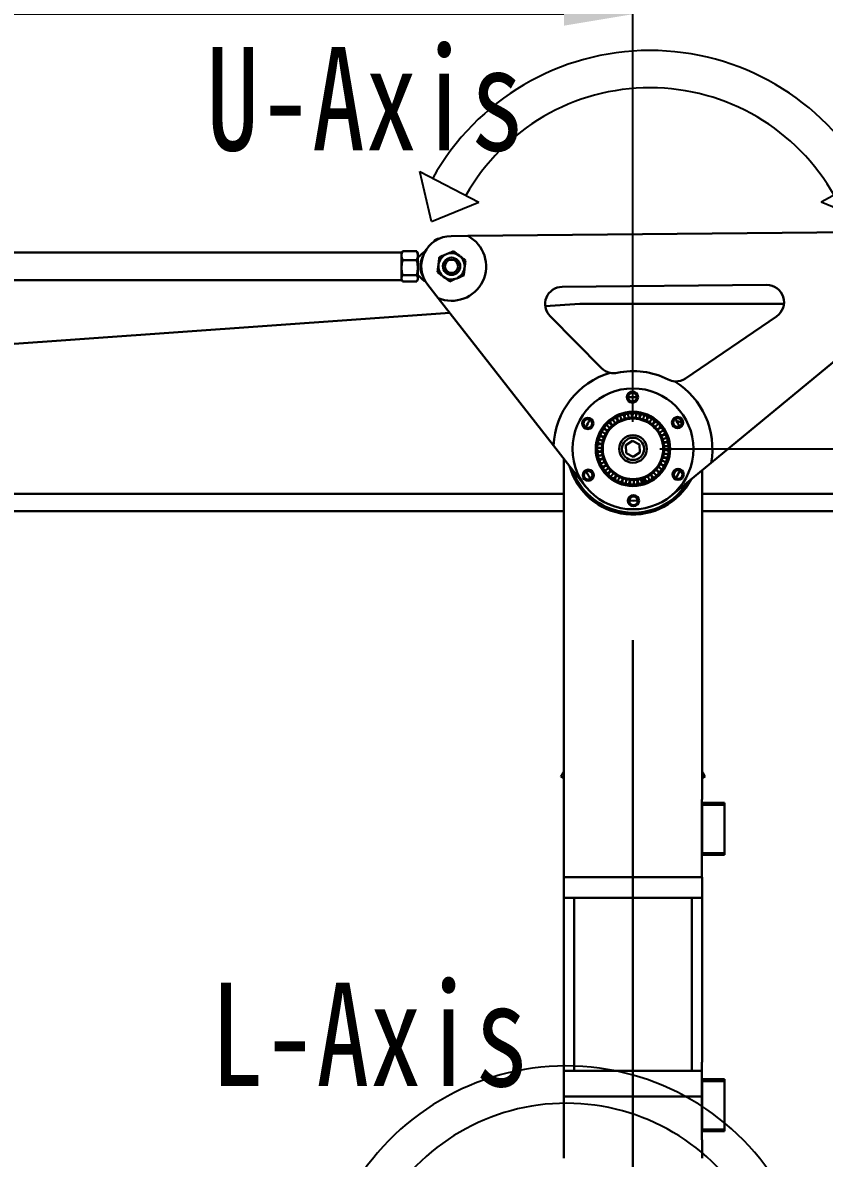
# Model space of a CAD drawing. Header units: millimetres. Extents: x 8 to 22425, y -1213 to 4973.
# Drawn here: x 9752 to 10216, y 3918 to 4576 of the extents above; entities that cross this region are included whole.
import ezdxf

# ---------------------------------------------------------------- set-up
doc = ezdxf.new("R2010")
doc.units = ezdxf.units.MM
doc.header["$PDSIZE"] = -1
doc.layers.add('文字层', color=7, linetype='Continuous', lineweight=25)
doc.styles.get("Standard").update_dxf_attribs({"font": 'hyswlongfangsong.ttf'})
doc.dimstyles.new('ISO-25', dxfattribs={"dimscale": 25, "dimtxt": 3.5, "dimasz": 1.6, "dimexe": 1.25, "dimexo": 0.625, "dimtad": 1, "dimdec": 0, "dimzin": 9, "dimdsep": 46, "dimtxsty": 'Standard', "dimcen": 2.5, "dimadec": 0, "dimazin": 2, "dimtfac": 1, "dimtdec": 0, "dimtofl": 0, "dimtmove": 0, "dimatfit": 3, "dimfxl": 1, "dimarcsym": 0})

# ---------------------------------------------------------------- blocks, each defined once
blk = doc.blocks.new('*D172')
at = {"color": 0, "lineweight": -2, "transparency": 16777216}
for p, q in [((9395.3, 4344.69), (9395.3, 4611.98)), ((10105.3, 4344.69), (10105.3, 4611.98)), ((10065.3, 4580.73), (9435.3, 4580.73))]:
    blk.add_line(p, q, dxfattribs=at)
at = {"color": 0, "transparency": 16777216}
for points in [[(9435.3, 4587.4), (9435.3, 4574.07), (9395.3, 4580.73)], [(10065.3, 4587.4), (10065.3, 4574.07), (10105.3, 4580.73)]]:
    blk.add_solid(points, dxfattribs=at)
at = {"layer": 'Defpoints', "color": 0, "transparency": 16777216}
for p in [(9395.3, 4580.73), (9395.3, 4329.07), (10105.3, 4329.07)]:
    blk.add_point(p, dxfattribs=at)
at = {"color": 0, "transparency": 16777216, "insert": (9750.3, 4640.11), "char_height": 87.5, "attachment_point": 5}
blk.add_mtext('710', dxfattribs=at)
blk = doc.blocks.new('*D173')
at = {"color": 0, "lineweight": -2, "transparency": 16777216}
for p, q in [((10120.92, 4329.07), (10815.43, 4329.07)), ((10784.18, 4289.07), (10784.18, 3789.07)), ((10120.92, 3749.07), (10815.43, 3749.07))]:
    blk.add_line(p, q, dxfattribs=at)
at = {"color": 0, "transparency": 16777216}
for points in [[(10777.51, 4289.07), (10790.84, 4289.07), (10784.18, 4329.07)], [(10777.51, 3789.07), (10790.84, 3789.07), (10784.18, 3749.07)]]:
    blk.add_solid(points, dxfattribs=at)
at = {"layer": 'Defpoints', "color": 0, "transparency": 16777216}
for p in [(10105.3, 4329.07), (10105.3, 3749.07), (10784.18, 3749.07)]:
    blk.add_point(p, dxfattribs=at)
at = {"color": 0, "transparency": 16777216, "insert": (10724.8, 4039.07), "char_height": 87.5, "attachment_point": 5, "rotation": 90}
blk.add_mtext('580', dxfattribs=at)
blk = doc.blocks.new('222')
for p, q in [((8104.47, 1227.28), (8097.78, 1256.27)), ((8097.78, 1256.27), (8131.97, 1238.65)), ((8364.43, 1257.12), (8330.04, 1238.65)), ((8357.54, 1227.28), (8364.23, 1256.27)), ((8104.47, 1227.28), (8131.97, 1238.65)), ((8357.54, 1227.28), (8330.04, 1238.65))]:
    blk.add_line(p, q)
for radius, end in [(143.84, 150.94317), (122.24, 150.62818)]:
    blk.add_arc((8231.01, 1182.55), radius, 29.20153, end)
blk = doc.blocks.new('*D166')
at = {"color": 0, "lineweight": -2, "transparency": 16777216}
for p, q in [((9326.47, 4493.01), (8516.99, 4493.01)), ((8548.24, 3165.07), (8548.24, 4453.01)), ((10149.67, 3125.07), (8516.99, 3125.07))]:
    blk.add_line(p, q, dxfattribs=at)
at = {"color": 0, "transparency": 16777216}
for points in [[(8541.57, 4453.01), (8554.91, 4453.01), (8548.24, 4493.01)], [(8541.57, 3165.07), (8554.91, 3165.07), (8548.24, 3125.07)]]:
    blk.add_solid(points, dxfattribs=at)
at = {"layer": 'Defpoints', "color": 0, "transparency": 16777216}
for p in [(8548.24, 4493.01), (9342.1, 4493.01), (10165.3, 3125.07)]:
    blk.add_point(p, dxfattribs=at)
at = {"color": 0, "transparency": 16777216, "insert": (8488.87, 3809.04), "char_height": 87.5, "attachment_point": 5, "rotation": 90}
blk.add_mtext('1368', dxfattribs=at)

msp = doc.modelspace()

# ---------------------------------------------------------------- linework, layer by layer
at = {"color": 161, "lineweight": 30, "true_color": 0x67adff}
for p, q in [((10009.82, 4452.37), (10000.13, 4452.28)), ((10254.05, 4454.68), (10009.82, 4452.37)), ((9990.39, 4449.65), (9990.29, 4449.31)), ((9990.29, 4449.31), (9990.37, 4449.19)), ((9991.38, 4450.23), (9991.51, 4450.01)), ((9991.51, 4450.01), (9991.55, 4449.94)), ((9992.72, 4450.71), (9992.38, 4450.8)), ((9992.79, 4450.59), (9992.72, 4450.71)), ((9971.3, 4442.78), (9719.3, 4442.78)), ((9971.73, 4443.14), (9971.3, 4442.4)), ((9971.3, 4442.78), (9971.3, 4426.78)), ((9971.98, 4443.53), (9971.75, 4443.13)), ((9980.12, 4443.53), (9971.98, 4443.53)), ((9980.12, 4438.37), (9971.98, 4438.37)), ((9980.28, 4443.13), (9980.12, 4443.53)), ((9980.8, 4442.4), (9980.36, 4443.17)), ((9980.8, 4442.4), (9980.8, 4440.95)), ((9980.8, 4440.95), (9980.8, 4434)), ((9980.86, 4439.85), (9980.86, 4429.72)), ((9980.8, 4434), (9980.8, 4427.83)), ((9726.3, 4426.78), (9971.3, 4426.78)), ((9971.3, 4427.17), (9971.73, 4426.43)), ((9980.12, 4429.62), (9971.98, 4429.62)), ((9980.12, 4426.04), (9971.98, 4426.04)), ((9980.36, 4426.4), (9980.8, 4427.17)), ((9980.8, 4427.83), (9980.8, 4427.17)), ((9986.52, 4424), (9992.49, 4416.37)), ((10064.33, 4422.89), (10182.66, 4424.01)), ((9992.49, 4416.37), (10059.34, 4330.99)), ((10054.5, 4411.65), (10074.6, 4413.07)), ((10074.6, 4413.07), (10192.71, 4413.07)), ((10150.6, 4321.07), (10267.57, 4417.62)), ((9400.19, 4365.5), (9999.24, 4407.75)), ((10087.08, 4375.88), (10057.32, 4405.84)), ((10188.39, 4405.75), (10135.8, 4369.87)), ((10096.16, 4347.39), (10095.93, 4347.49)), ((10096.23, 4347.63), (10096.16, 4347.39)), ((10100.63, 4349), (10100.43, 4349.15)), ((10105.52, 4349.73), (10105.36, 4349.54)), ((10110.08, 4348.98), (10109.95, 4349.22)), ((10129.78, 4346.41), (10130.64, 4345.15)), ((10088.91, 4341.34), (10088.66, 4341.32)), ((10088.86, 4341.59), (10088.91, 4341.34)), ((10092.19, 4345.04), (10092.18, 4344.79)), ((10118.51, 4344.71), (10118.5, 4344.97)), ((10130.64, 4345.15), (10133.42, 4344.62)), ((10133.42, 4344.62), (10133.6, 4344.74)), ((10085.14, 4332.68), (10084.93, 4332.55)), ((10084.99, 4332.88), (10085.14, 4332.68)), ((10086.41, 4337.46), (10086.52, 4337.23)), ((10105.1, 4333.64), (10101.24, 4331.18)), ((10109.16, 4331.53), (10105.1, 4333.64)), ((10124.12, 4337.12), (10124.23, 4337.35)), ((10124.36, 4337.04), (10124.12, 4337.12)), ((10125.47, 4332.56), (10125.63, 4332.76)), ((10059.34, 4330.99), (10077.74, 4307.49)), ((10084.66, 4328.09), (10084.85, 4327.94)), ((10084.85, 4327.94), (10084.67, 4327.76)), ((10101.24, 4331.18), (10101.44, 4326.61)), ((10101.44, 4326.61), (10105.5, 4324.5)), ((10105.5, 4324.5), (10109.36, 4326.96)), ((10109.36, 4326.96), (10109.16, 4331.53)), ((10125.74, 4327.82), (10125.94, 4327.97)), ((10125.92, 4327.64), (10125.74, 4327.82)), ((10065.3, 4323.38), (10065.3, 4081.07)), ((10085.44, 4323.36), (10085.67, 4323.25)), ((10085.67, 4323.25), (10085.53, 4323.04)), ((10124.9, 4323.14), (10125.13, 4323.24)), ((10127.58, 4302.07), (10150.6, 4321.07)), ((10087.29, 4318.93), (10087.54, 4318.88)), ((10087.54, 4318.88), (10087.45, 4318.64)), ((10090.11, 4315.05), (10090.36, 4315.06)), ((10090.36, 4315.06), (10090.34, 4314.81)), ((10120.15, 4314.97), (10120.4, 4314.96)), ((10120.18, 4314.72), (10120.15, 4314.97)), ((10123, 4318.78), (10123.25, 4318.82)), ((10123.08, 4318.54), (10123, 4318.78)), ((10132.06, 4315.51), (10132.56, 4316.54)), ((10145.3, 4126.07), (10145.3, 4316.7)), ((10093.75, 4311.92), (10094, 4311.99)), ((10094, 4311.99), (10094.03, 4311.74)), ((10098.02, 4309.72), (10098.24, 4309.85)), ((10098.24, 4309.85), (10098.33, 4309.61)), ((10102.68, 4308.57), (10102.86, 4308.74)), ((10102.86, 4308.74), (10103, 4308.53)), ((10107.47, 4308.51), (10107.62, 4308.72)), ((10107.62, 4308.72), (10107.8, 4308.55)), ((10112.21, 4309.83), (10112.47, 4309.68)), ((10116.47, 4311.68), (10116.5, 4311.93)), ((10116.5, 4311.93), (10116.74, 4311.86)), ((9410.27, 4303.07), (10065.3, 4303.07)), ((10145.3, 4303.07), (10253.9, 4303.07)), ((9395.3, 4293.07), (10065.3, 4293.07)), ((10145.3, 4293.07), (10253.9, 4293.07)), ((10105.3, 3818.35), (10105.3, 4218.35)), ((10065.3, 4138.35), (10063.57, 4139.35)), ((10147.03, 4139.35), (10145.3, 4138.35)), ((10145.1, 4126.07), (10145.3, 4126.07)), ((10145.1, 4126.07), (10145.1, 4081.07)), ((10145.3, 4124.07), (10158.3, 4124.07)), ((10145.3, 4123.07), (10145.3, 4124.07)), ((10158.3, 4123.07), (10145.3, 4123.07)), ((10145.3, 4123.07), (10145.3, 4095.07)), ((10158.3, 4124.07), (10158.3, 4123.07)), ((10158.3, 4123.07), (10158.3, 4095.07)), ((10145.3, 4095.07), (10158.3, 4095.07)), ((10145.3, 4094.07), (10145.3, 4095.07)), ((10158.3, 4094.07), (10145.3, 4094.07)), ((10158.3, 4095.07), (10158.3, 4094.07)), ((10065.3, 4081.07), (10145.1, 4081.07)), ((10065.3, 4069.07), (10065.3, 4081.07)), ((10145.1, 4081.07), (10145.3, 4081.07)), ((10145.3, 4081.07), (10145.3, 4069.07)), ((10065.3, 4069.07), (10065.3, 3969.07)), ((10145.3, 4069.07), (10065.3, 4069.07)), ((10071.3, 4069.07), (10071.3, 3969.07)), ((10139.3, 4069.07), (10139.3, 3969.07)), ((10145.3, 4069.07), (10145.3, 3974.07)), ((10145.1, 3974.07), (10145.3, 3974.07)), ((10145.1, 3969.07), (10145.1, 3974.07)), ((10065.3, 3969.07), (10145.1, 3969.07)), ((10065.3, 3954.07), (10065.3, 3969.07)), ((10145.1, 3969.07), (10145.1, 3954.07)), ((10145.3, 3964.07), (10158.3, 3964.07)), ((10145.3, 3963.07), (10145.3, 3964.07)), ((10158.3, 3963.07), (10145.3, 3963.07)), ((10145.3, 3963.07), (10145.3, 3935.07)), ((10158.3, 3964.07), (10158.3, 3963.07)), ((10158.3, 3963.07), (10158.3, 3935.07)), ((10065.3, 3918.35), (10065.3, 3954.07)), ((10145.1, 3954.07), (10065.3, 3954.07)), ((10145.1, 3954.07), (10145.1, 3929.07)), ((10145.3, 3935.07), (10158.3, 3935.07)), ((10145.3, 3934.07), (10145.3, 3935.07)), ((10158.3, 3934.07), (10145.3, 3934.07)), ((10158.3, 3935.07), (10158.3, 3934.07)), ((10145.1, 3929.07), (10145.3, 3929.07)), ((10145.3, 3918.35), (10145.3, 3929.07))]:
    msp.add_line(p, q, dxfattribs=at)
at = {"color": 161, "lineweight": 30, "true_color": 0x67adff, "flags": 128}
for points in [[(9990.29, 4449.31), (9990.39, 4449.37), (9990.65, 4449.52), (9991.04, 4449.74), (9991.51, 4450.01)], [(9990.39, 4449.65), (9990.46, 4449.7), (9990.68, 4449.82), (9991, 4450.01), (9991.38, 4450.23)], [(9991.38, 4450.23), (9991.76, 4450.45), (9992.09, 4450.64), (9992.3, 4450.76), (9992.38, 4450.8)], [(9991.51, 4450.01), (9991.97, 4450.28), (9992.36, 4450.51), (9992.63, 4450.66), (9992.72, 4450.71)], [(10107.51, 4358.98), (10104.74, 4359.06), (10102.52, 4358.94)], [(10094.34, 4344.9), (10094.23, 4345.05), (10094.12, 4345.21), (10094.02, 4345.37), (10093.91, 4345.52), (10093.81, 4345.67), (10093.71, 4345.8), (10093.62, 4345.94), (10093.54, 4346.06)], [(10098.29, 4347), (10098.22, 4347.18), (10098.15, 4347.35), (10098.08, 4347.53), (10098.01, 4347.7), (10097.95, 4347.87), (10097.89, 4348.03), (10097.83, 4348.17), (10097.77, 4348.31)], [(10098.29, 4347), (10098.36, 4346.81), (10098.43, 4346.64), (10098.5, 4346.46), (10098.57, 4346.29), (10098.63, 4346.12), (10098.69, 4345.97), (10098.75, 4345.83)], [(10100.75, 4349.23), (10100.69, 4349.12), (10100.63, 4349)], [(10102.61, 4348.13), (10102.59, 4348.32), (10102.56, 4348.51), (10102.53, 4348.7), (10102.51, 4348.88), (10102.48, 4349.06), (10102.46, 4349.22), (10102.44, 4349.38), (10102.42, 4349.53)], [(10102.61, 4348.13), (10102.64, 4347.94), (10102.67, 4347.75), (10102.69, 4347.56), (10102.72, 4347.38), (10102.74, 4347.2), (10102.77, 4347.03), (10102.79, 4346.89)], [(10105.36, 4349.54), (10105.33, 4349.58), (10105.19, 4349.73)], [(10107.08, 4348.23), (10107.06, 4348.04), (10107.05, 4347.85), (10107.03, 4347.66), (10107.01, 4347.48), (10107, 4347.3), (10106.98, 4347.13), (10106.97, 4346.99)], [(10107.08, 4348.23), (10107.1, 4348.43), (10107.12, 4348.62), (10107.14, 4348.81), (10107.15, 4348.99), (10107.17, 4349.17), (10107.18, 4349.33), (10107.2, 4349.49), (10107.21, 4349.64)], [(10110.28, 4349.12), (10110.09, 4348.99), (10110.08, 4348.98)], [(10111.45, 4347.31), (10111.39, 4347.12), (10111.33, 4346.94), (10111.27, 4346.76), (10111.21, 4346.59), (10111.15, 4346.42), (10111.1, 4346.26), (10111.05, 4346.12)], [(10111.45, 4347.31), (10111.52, 4347.49), (10111.58, 4347.67), (10111.64, 4347.85), (10111.7, 4348.02), (10111.75, 4348.19), (10111.81, 4348.35), (10111.86, 4348.51), (10111.91, 4348.65)], [(10114.54, 4347.34), (10114.51, 4347.46), (10114.48, 4347.58)], [(10114.77, 4347.43), (10114.68, 4347.4), (10114.54, 4347.34)], [(10115.49, 4345.39), (10115.6, 4345.56), (10115.7, 4345.72), (10115.8, 4345.88), (10115.9, 4346.04), (10115.99, 4346.19), (10116.08, 4346.33), (10116.17, 4346.47), (10116.24, 4346.6)], [(10090.99, 4341.94), (10090.85, 4342.07), (10090.7, 4342.2), (10090.56, 4342.33), (10090.43, 4342.45), (10090.29, 4342.57), (10090.17, 4342.68), (10090.05, 4342.79), (10089.94, 4342.89)], [(10090.99, 4341.94), (10091.13, 4341.81), (10091.28, 4341.68), (10091.42, 4341.56), (10091.55, 4341.44), (10091.68, 4341.32), (10091.81, 4341.2), (10091.92, 4341.11)], [(10092.18, 4344.79), (10092.08, 4344.81), (10091.93, 4344.83)], [(10094.34, 4344.9), (10094.45, 4344.74), (10094.56, 4344.58), (10094.67, 4344.42), (10094.78, 4344.27), (10094.88, 4344.13), (10094.97, 4343.99), (10095.06, 4343.87)], [(10115.49, 4345.39), (10115.39, 4345.23), (10115.29, 4345.07), (10115.19, 4344.91), (10115.09, 4344.75), (10115, 4344.6), (10114.91, 4344.46), (10114.83, 4344.33)], [(10117.59, 4341.98), (10117.66, 4341.27), (10117.84, 4340.83)], [(10118.99, 4342.6), (10118.85, 4342.47), (10118.71, 4342.33), (10118.58, 4342.2), (10118.45, 4342.07), (10118.32, 4341.95), (10118.2, 4341.83), (10118.1, 4341.72)], [(10118.75, 4344.75), (10118.72, 4344.75), (10118.51, 4344.71)], [(10118.99, 4342.6), (10119.12, 4342.74), (10119.26, 4342.87), (10119.39, 4343.01), (10119.52, 4343.14), (10119.65, 4343.26), (10119.77, 4343.38), (10119.89, 4343.49), (10119.99, 4343.6)], [(10121.74, 4339.08), (10121.9, 4339.18), (10122.07, 4339.28), (10122.23, 4339.38), (10122.39, 4339.48), (10122.54, 4339.57), (10122.68, 4339.66), (10122.82, 4339.74), (10122.95, 4339.82)], [(10121.76, 4341.25), (10121.81, 4341.47), (10121.81, 4341.49)], [(10122.01, 4341.23), (10121.95, 4341.23), (10121.76, 4341.25)], [(10086.73, 4334.15), (10086.55, 4334.2), (10086.36, 4334.25), (10086.18, 4334.3), (10086, 4334.35), (10085.83, 4334.4), (10085.67, 4334.44), (10085.51, 4334.49), (10085.37, 4334.53)], [(10086.52, 4337.23), (10086.35, 4337.18), (10086.28, 4337.15)], [(10086.73, 4334.15), (10086.92, 4334.1), (10087.1, 4334.05), (10087.29, 4334), (10087.46, 4333.95), (10087.63, 4333.9), (10087.8, 4333.86), (10087.94, 4333.82)], [(10088.41, 4338.3), (10088.24, 4338.39), (10088.07, 4338.48), (10087.9, 4338.57), (10087.74, 4338.66), (10087.58, 4338.74), (10087.43, 4338.83), (10087.29, 4338.9), (10087.16, 4338.97)], [(10088.41, 4338.3), (10088.58, 4338.2), (10088.74, 4338.11), (10088.91, 4338.02), (10089.07, 4337.93), (10089.23, 4337.85), (10089.38, 4337.77), (10089.5, 4337.7)], [(10121.74, 4339.08), (10121.57, 4338.98), (10121.41, 4338.88), (10121.25, 4338.78), (10121.09, 4338.69), (10120.94, 4338.6), (10120.79, 4338.51), (10120.67, 4338.43)], [(10123.6, 4335.02), (10123.42, 4334.96), (10123.24, 4334.9), (10123.06, 4334.84), (10122.88, 4334.79), (10122.71, 4334.73), (10122.55, 4334.68), (10122.42, 4334.63)], [(10123.6, 4335.02), (10123.79, 4335.08), (10123.97, 4335.14), (10124.15, 4335.2), (10124.33, 4335.26), (10124.49, 4335.31), (10124.66, 4335.36), (10124.81, 4335.41), (10124.95, 4335.46)], [(10086.06, 4329.73), (10085.87, 4329.74), (10085.67, 4329.75), (10085.49, 4329.75), (10085.3, 4329.76), (10085.12, 4329.76), (10084.96, 4329.77), (10084.79, 4329.78), (10084.64, 4329.78)], [(10086.06, 4329.73), (10086.25, 4329.73), (10086.45, 4329.72), (10086.63, 4329.71), (10086.82, 4329.71), (10087, 4329.7), (10087.17, 4329.69), (10087.31, 4329.69)], [(10124.33, 4326.17), (10124.14, 4326.2), (10123.95, 4326.23), (10123.76, 4326.26), (10123.58, 4326.29), (10123.4, 4326.31), (10123.24, 4326.34), (10123.09, 4326.36)], [(10124.48, 4330.64), (10124.29, 4330.62), (10124.1, 4330.61), (10123.91, 4330.59), (10123.73, 4330.58), (10123.55, 4330.56), (10123.38, 4330.55), (10123.24, 4330.54)], [(10124.33, 4326.17), (10124.52, 4326.14), (10124.71, 4326.11), (10124.9, 4326.09), (10125.08, 4326.06), (10125.26, 4326.03), (10125.42, 4326.01), (10125.58, 4325.98), (10125.73, 4325.96)], [(10124.48, 4330.64), (10124.68, 4330.65), (10124.87, 4330.67), (10125.06, 4330.69), (10125.24, 4330.7), (10125.42, 4330.72), (10125.59, 4330.73), (10125.75, 4330.74), (10125.9, 4330.75)], [(10125.69, 4332.43), (10125.51, 4332.55), (10125.47, 4332.56)], [(10086.43, 4325.28), (10086.24, 4325.24), (10086.05, 4325.2), (10085.86, 4325.16), (10085.68, 4325.13), (10085.51, 4325.09), (10085.34, 4325.06), (10085.18, 4325.03), (10085.04, 4325)], [(10086.43, 4325.28), (10086.62, 4325.32), (10086.8, 4325.35), (10086.99, 4325.39), (10087.17, 4325.43), (10087.34, 4325.46), (10087.51, 4325.5), (10087.65, 4325.52)], [(10087.81, 4321.03), (10087.63, 4320.95), (10087.46, 4320.87), (10087.29, 4320.79), (10087.12, 4320.71), (10086.96, 4320.64), (10086.8, 4320.57), (10086.66, 4320.5), (10086.52, 4320.44)], [(10087.81, 4321.03), (10087.98, 4321.11), (10088.16, 4321.19), (10088.33, 4321.27), (10088.5, 4321.34), (10088.66, 4321.42), (10088.81, 4321.49), (10088.94, 4321.55)], [(10123.15, 4321.86), (10122.97, 4321.93), (10122.79, 4322.01), (10122.62, 4322.08), (10122.45, 4322.14), (10122.28, 4322.21), (10122.12, 4322.27), (10121.99, 4322.33)], [(10123.15, 4321.86), (10123.33, 4321.79), (10123.51, 4321.72), (10123.68, 4321.65), (10123.85, 4321.58), (10124.02, 4321.51), (10124.17, 4321.45), (10124.32, 4321.39), (10124.46, 4321.33)], [(10125.03, 4322.92), (10124.97, 4323.02), (10124.9, 4323.14)], [(10090.13, 4317.21), (10089.98, 4317.09), (10089.83, 4316.97), (10089.68, 4316.86), (10089.54, 4316.74), (10089.4, 4316.63), (10089.26, 4316.53), (10089.14, 4316.43), (10089.02, 4316.34)], [(10090.13, 4317.21), (10090.29, 4317.33), (10090.44, 4317.45), (10090.59, 4317.56), (10090.73, 4317.68), (10090.87, 4317.79), (10091, 4317.89), (10091.12, 4317.98)], [(10093.28, 4314.03), (10093.16, 4313.88), (10093.04, 4313.73), (10092.92, 4313.58), (10092.8, 4313.44), (10092.69, 4313.3), (10092.59, 4313.17), (10092.49, 4313.04), (10092.39, 4312.93)], [(10093.28, 4314.03), (10093.4, 4314.18), (10093.52, 4314.33), (10093.63, 4314.48), (10093.75, 4314.62), (10093.86, 4314.76), (10093.97, 4314.9), (10094.06, 4315.01)], [(10114.34, 4312.07), (10114.25, 4312.24), (10114.16, 4312.41), (10114.07, 4312.58), (10113.99, 4312.74), (10113.9, 4312.9), (10113.82, 4313.05), (10113.75, 4313.18)], [(10118.02, 4314.62), (10117.89, 4314.76), (10117.76, 4314.91), (10117.64, 4315.05), (10117.52, 4315.19), (10117.4, 4315.32), (10117.29, 4315.45), (10117.19, 4315.55)], [(10118.02, 4314.62), (10118.14, 4314.47), (10118.27, 4314.33), (10118.4, 4314.18), (10118.52, 4314.05), (10118.64, 4313.91), (10118.75, 4313.79), (10118.85, 4313.67), (10118.95, 4313.55)], [(10121.01, 4317.94), (10120.85, 4318.05), (10120.69, 4318.16), (10120.54, 4318.27), (10120.39, 4318.38), (10120.24, 4318.48), (10120.1, 4318.58), (10119.99, 4318.66)], [(10121.01, 4317.94), (10121.16, 4317.83), (10121.32, 4317.72), (10121.47, 4317.61), (10121.63, 4317.5), (10121.77, 4317.4), (10121.91, 4317.3), (10122.04, 4317.21), (10122.16, 4317.12)], [(10130.1, 4312.19), (10130.44, 4312.7), (10132.06, 4315.51)], [(10097.07, 4311.67), (10096.98, 4311.49), (10096.9, 4311.32), (10096.82, 4311.15), (10096.74, 4310.98), (10096.67, 4310.82), (10096.59, 4310.67), (10096.53, 4310.52), (10096.46, 4310.38)], [(10097.07, 4311.67), (10097.15, 4311.84), (10097.23, 4312.01), (10097.31, 4312.18), (10097.39, 4312.35), (10097.47, 4312.51), (10097.54, 4312.66), (10097.6, 4312.79)], [(10101.3, 4310.24), (10101.26, 4310.05), (10101.22, 4309.86), (10101.18, 4309.67), (10101.14, 4309.49), (10101.11, 4309.32), (10101.07, 4309.15), (10101.04, 4309), (10101.01, 4308.85)], [(10101.3, 4310.24), (10101.34, 4310.43), (10101.38, 4310.61), (10101.42, 4310.8), (10101.46, 4310.98), (10101.5, 4311.15), (10101.53, 4311.32), (10101.56, 4311.46)], [(10105.75, 4309.82), (10105.75, 4310.02), (10105.74, 4310.21), (10105.74, 4310.4), (10105.73, 4310.58), (10105.73, 4310.76), (10105.73, 4310.93), (10105.72, 4311.07)], [(10105.75, 4309.82), (10105.76, 4309.63), (10105.76, 4309.44), (10105.77, 4309.25), (10105.77, 4309.06), (10105.77, 4308.89), (10105.78, 4308.72), (10105.78, 4308.56), (10105.79, 4308.41)], [(10110.18, 4310.45), (10110.13, 4310.63), (10110.08, 4310.82), (10110.03, 4311), (10109.99, 4311.18), (10109.94, 4311.35), (10109.9, 4311.51), (10109.86, 4311.65)], [(10110.18, 4310.45), (10110.23, 4310.26), (10110.28, 4310.07), (10110.32, 4309.89), (10110.37, 4309.71), (10110.42, 4309.54), (10110.46, 4309.38), (10110.5, 4309.22), (10110.54, 4309.07)], [(10114.34, 4312.07), (10114.43, 4311.9), (10114.52, 4311.73), (10114.61, 4311.57), (10114.7, 4311.4), (10114.78, 4311.25), (10114.86, 4311.1), (10114.94, 4310.95), (10115.01, 4310.82)], [(10103.08, 4299.15), (10105.86, 4299.07), (10108.08, 4299.2)], [(10063.57, 4139.35), (10063.62, 4139.45), (10063.79, 4139.74), (10064.07, 4140.22), (10064.45, 4140.87), (10064.9, 4141.66), (10065.3, 4142.35)], [(10145.3, 4142.35), (10145.7, 4141.66), (10146.15, 4140.87), (10146.53, 4140.22), (10146.8, 4139.74), (10146.97, 4139.45), (10147.03, 4139.35)]]:
    msp.add_lwpolyline(points, dxfattribs=at)
at = {"color": 161, "lineweight": 30, "true_color": 0x67adff}
for centre, radius in [((10000.3, 4434.78), 5), ((10000.3, 4434.78), 3.8), ((10105.3, 4329.07), 35), ((10105.01, 4359.07), 3.25), ((10105.01, 4359.07), 2.5), ((10079.18, 4343.82), 3.25), ((10079.18, 4343.82), 2.5), ((10105.3, 4329.07), 21.5), ((10105.3, 4329.07), 18), ((10105.3, 4329.07), 17.5), ((10131.14, 4344.31), 3.25), ((10131.14, 4344.31), 2.5), ((10105.3, 4329.07), 8), ((10105.3, 4329.07), 6.43), ((10079.46, 4313.82), 3.25), ((10079.46, 4313.82), 2.5), ((10131.42, 4314.31), 3.25), ((10131.42, 4314.31), 2.5), ((10105.58, 4299.07), 3.25), ((10105.58, 4299.07), 2.5)]:
    msp.add_circle(centre, radius, dxfattribs=at)
for centre, radius, start, end in [((10000.3, 4434.78), 17.5, 90.54176, 218.05976), ((10000.3, 4434.78), 20, 247.01478, 61.58674), ((9980.71, 4439.98), 0.2, 295.20189, 316.06012), ((10000.3, 4434.78), 7.62, 113.03129, 173.03129), ((10000.3, 4434.78), 7.62, 53.03129, 113.03129), ((10000.3, 4434.78), 7.62, 353.03129, 53.03129), ((10000.3, 4434.78), 7.62, 173.03129, 233.03129), ((10000.3, 4434.78), 7.62, 293.03129, 353.03129), ((9980.71, 4429.58), 0.2, 43.93988, 64.79811), ((10000.3, 4434.78), 7.62, 233.03129, 293.03129), ((10064.42, 4412.89), 10, 90.54176, 224.8047), ((10182.75, 4414.01), 10, 304.3047, 90.54176), ((10105.3, 4329.07), 46, 106.63483, 177.60067), ((10094.18, 4382.93), 10, 224.8047, 258.19862), ((10094.18, 4382.93), 10, 258.19862, 281.66804), ((10105.3, 4329.07), 45, 63.12522, 101.66804), ((10130.16, 4378.13), 10, 243.12522, 266.59464), ((10130.16, 4378.13), 10, 266.59464, 304.3047), ((10105.3, 4329.07), 46, 349.99331, 58.15843), ((10105.3, 4329.07), 30, 145.76573, 155.31779), ((10105.3, 4329.07), 20.67, 21.35153, 201.35153), ((10094.34, 4344.9), 2.13, 356.05172, 74.17927), ((10098.29, 4347), 2.13, 161.85712, 239.98467), ((10098.29, 4347), 2.13, 342.71838, 60.84593), ((10102.61, 4348.13), 2.13, 148.52379, 226.65133), ((10102.61, 4348.13), 2.12, 329.38505, 47.5126), ((10107.08, 4348.23), 2.12, 135.19045, 213.318), ((10107.08, 4348.23), 2.13, 316.05172, 34.17927), ((10111.45, 4347.31), 2.13, 121.85712, 199.98467), ((10111.45, 4347.31), 2.12, 302.71838, 20.84593), ((10115.49, 4345.39), 2.13, 108.52379, 186.65133), ((10105.3, 4329.07), 30, 25.76573, 35.31779), ((10088.41, 4338.3), 2.13, 22.71838, 100.84593), ((10090.99, 4341.94), 2.12, 188.52379, 266.65133), ((10090.99, 4341.94), 2.13, 9.38505, 87.5126), ((10094.34, 4344.9), 2.13, 175.19045, 253.318), ((10115.49, 4345.39), 2.13, 289.38505, 7.5126), ((10118.99, 4342.6), 2.13, 95.19045, 173.318), ((10118.99, 4342.6), 2.13, 276.05172, 354.17927), ((10121.74, 4339.08), 2.13, 81.85712, 159.98467), ((10086.73, 4334.15), 2.12, 215.19045, 293.318), ((10086.73, 4334.15), 2.13, 36.05172, 114.17927), ((10105.3, 4329.07), 20.67, 201.35153, 21.35153), ((10088.41, 4338.3), 2.13, 201.85712, 279.98467), ((10121.74, 4339.08), 2.13, 262.71838, 340.84593), ((10123.6, 4335.02), 2.13, 68.52379, 146.65133), ((10123.6, 4335.02), 2.13, 249.38505, 327.5126), ((10124.48, 4330.64), 2.12, 55.19045, 133.318), ((10086.06, 4329.73), 2.13, 228.52379, 306.65133), ((10086.06, 4329.73), 2.13, 49.38505, 127.5126), ((10086.43, 4325.28), 2.13, 62.71838, 140.84593), ((10124.33, 4326.17), 2.12, 41.85712, 119.98467), ((10124.48, 4330.64), 2.13, 236.05172, 314.17926), ((10086.43, 4325.28), 2.12, 241.85712, 319.98467), ((10087.81, 4321.03), 2.12, 76.05172, 154.17927), ((10087.81, 4321.03), 2.13, 255.19045, 333.318), ((10121.01, 4317.94), 2.13, 15.19045, 93.318), ((10123.15, 4321.86), 2.13, 209.38505, 287.5126), ((10123.15, 4321.86), 2.12, 28.52379, 106.65134), ((10124.33, 4326.17), 2.13, 222.71838, 300.84593), ((10105.3, 4329.07), 38, 195.14022, 332.45377), ((10105.3, 4329.07), 37.5, 197.02029, 250.87625), ((10105.3, 4329.07), 37, 199.13511, 250.87625), ((10105.3, 4329.07), 30, 205.76573, 215.31779), ((10090.13, 4317.21), 2.13, 89.38505, 167.5126), ((10090.13, 4317.21), 2.13, 268.52379, 346.65133), ((10093.28, 4314.03), 2.13, 102.71838, 180.84593), ((10093.28, 4314.03), 2.12, 281.85712, 359.98467), ((10097.07, 4311.67), 2.13, 116.05172, 194.17927), ((10114.34, 4312.07), 2.12, 348.52379, 66.65133), ((10118.02, 4314.62), 2.13, 182.71838, 260.84593), ((10118.02, 4314.62), 2.13, 1.85712, 79.98467), ((10121.01, 4317.94), 2.12, 196.05172, 274.17927), ((10105.3, 4329.07), 37.5, 250.87625, 330.57369), ((10105.3, 4329.07), 37, 250.87625, 328.45887), ((10097.07, 4311.67), 2.13, 295.19045, 13.318), ((10101.3, 4310.24), 2.13, 129.38505, 207.5126), ((10101.3, 4310.24), 2.12, 308.52379, 26.65133), ((10105.75, 4309.82), 2.13, 142.71838, 220.84593), ((10105.75, 4309.82), 2.12, 321.85712, 39.98467), ((10110.18, 4310.45), 2.13, 156.05172, 234.17927), ((10109.14, 4310.2), 2.12, 332.01636, 31.51076), ((10110.18, 4310.45), 2.13, 335.19045, 53.318), ((10114.34, 4312.07), 2.13, 169.38505, 247.5126)]:
    msp.add_arc(centre, radius, start, end, dxfattribs=at)
for points, knots in [([(9971.3, 4440.95), (9971.3, 4441.01), (9971.31, 4441.88), (9971.66, 4442.74), (9971.98, 4443.53)], [0, 0, 0, 0, 0.070221, 1, 1, 1, 1]), ([(9971.98, 4438.37), (9971.79, 4438.79), (9971.41, 4439.64), (9971.34, 4440.51), (9971.3, 4440.95)], [0, 0, 0, 0, 0.495457, 1, 1, 1, 1]), ([(9971.3, 4434), (9971.38, 4435.16), (9971.49, 4436.64), (9971.89, 4438.06), (9971.98, 4438.37)], [0, 0, 0, 0, 0.784904, 1, 1, 1, 1]), ([(9980.12, 4443.53), (9980.31, 4443.11), (9980.69, 4442.27), (9980.76, 4441.39), (9980.8, 4440.95)], [0, 0, 0, 0, 0.495461, 1, 1, 1, 1]), ([(9980.8, 4440.95), (9980.8, 4440.89), (9980.79, 4440.02), (9980.44, 4439.17), (9980.12, 4438.37)], [0, 0, 0, 0, 0.070221, 1, 1, 1, 1]), ([(9980.12, 4438.37), (9980.21, 4438.06), (9980.61, 4436.64), (9980.71, 4435.16), (9980.8, 4434)], [0, 0, 0, 0, 0.215096, 1, 1, 1, 1]), ([(9985.57, 4443.91), (9985.42, 4443.81), (9983.69, 4442.67), (9982.21, 4441.2), (9980.86, 4439.85)], [0, 0, 0, 0, 0.0852366, 1, 1, 1, 1]), ([(9984.12, 4428.36), (9983.81, 4428.86), (9983.02, 4430.14), (9982.33, 4432.72), (9982.19, 4435.54), (9982.65, 4438.09), (9983.33, 4440.05), (9983.97, 4441.05), (9984.19, 4441.41)], [0, 0, 0, 0, 0.1371431, 0.3569001, 0.5550926, 0.7168226, 0.8994125, 1, 1, 1, 1]), ([(9993.27, 4440.07), (9993.19, 4439.36), (9993.01, 4437.93), (9992.83, 4436.45), (9992.74, 4435.71)], [0, 0, 0, 0, 0.495459, 1, 1, 1, 1]), ([(9997.32, 4441.79), (9996.24, 4441.34), (9994.87, 4440.75), (9993.56, 4440.19), (9993.27, 4440.07)], [0, 0, 0, 0, 0.784894, 1, 1, 1, 1]), ([(10001.37, 4443.51), (10000.35, 4443.08), (9999.01, 4442.51), (9997.64, 4441.93), (9997.32, 4441.79)], [0, 0, 0, 0, 0.764921, 1, 1, 1, 1]), ([(10004.88, 4440.87), (10004.8, 4440.93), (10003.61, 4441.83), (10002.45, 4442.7), (10001.37, 4443.51)], [0, 0, 0, 0, 0.070224, 1, 1, 1, 1]), ([(10008.39, 4438.22), (10007.82, 4438.65), (10006.67, 4439.52), (10005.48, 4440.42), (10004.88, 4440.87)], [0, 0, 0, 0, 0.495458, 1, 1, 1, 1]), ([(10007.86, 4433.86), (10007.87, 4433.96), (10008.05, 4435.44), (10008.23, 4436.88), (10008.39, 4438.22)], [0, 0, 0, 0, 0.070217, 1, 1, 1, 1]), ([(9971.98, 4429.62), (9971.7, 4430.73), (9971.34, 4432.17), (9971.31, 4433.65), (9971.3, 4434)], [0, 0, 0, 0, 0.764924, 1, 1, 1, 1]), ([(9980.8, 4434), (9980.79, 4433.65), (9980.76, 4432.17), (9980.4, 4430.73), (9980.12, 4429.62)], [0, 0, 0, 0, 0.235076, 1, 1, 1, 1]), ([(9992.74, 4435.71), (9992.73, 4435.6), (9992.55, 4434.13), (9992.37, 4432.69), (9992.21, 4431.34)], [0, 0, 0, 0, 0.070218, 1, 1, 1, 1]), ([(9992.21, 4431.34), (9992.78, 4430.91), (9993.93, 4430.05), (9995.12, 4429.15), (9995.72, 4428.7)], [0, 0, 0, 0, 0.495456, 1, 1, 1, 1]), ([(10007.33, 4429.49), (10007.41, 4430.2), (10007.59, 4431.63), (10007.77, 4433.11), (10007.86, 4433.86)], [0, 0, 0, 0, 0.495459, 1, 1, 1, 1]), ([(9971.3, 4427.83), (9971.3, 4427.87), (9971.31, 4428.48), (9971.66, 4429.07), (9971.98, 4429.62)], [0, 0, 0, 0, 0.070222, 1, 1, 1, 1]), ([(9971.98, 4426.04), (9971.79, 4426.33), (9971.41, 4426.92), (9971.34, 4427.52), (9971.3, 4427.83)], [0, 0, 0, 0, 0.495458, 1, 1, 1, 1]), ([(9980.12, 4429.62), (9980.31, 4429.33), (9980.69, 4428.74), (9980.76, 4428.14), (9980.8, 4427.83)], [0, 0, 0, 0, 0.495455, 1, 1, 1, 1]), ([(9980.8, 4427.83), (9980.8, 4427.79), (9980.79, 4427.18), (9980.44, 4426.59), (9980.12, 4426.04)], [0, 0, 0, 0, 0.070218, 1, 1, 1, 1]), ([(9985.43, 4425.81), (9985.11, 4426.02), (9983.43, 4427.12), (9982.01, 4428.56), (9980.86, 4429.72)], [0, 0, 0, 0, 0.189221, 1, 1, 1, 1]), ([(9995.72, 4428.7), (9995.8, 4428.64), (9996.99, 4427.74), (9998.15, 4426.87), (9999.23, 4426.05)], [0, 0, 0, 0, 0.070224, 1, 1, 1, 1]), ([(9999.23, 4426.05), (9999.52, 4426.17), (10000.83, 4426.73), (10002.2, 4427.32), (10003.28, 4427.77)], [0, 0, 0, 0, 0.215106, 1, 1, 1, 1]), ([(10003.28, 4427.77), (10003.6, 4427.91), (10004.97, 4428.49), (10006.31, 4429.06), (10007.33, 4429.49)], [0, 0, 0, 0, 0.235075, 1, 1, 1, 1])]:
    msp.add_open_spline(points, degree=3, knots=knots, dxfattribs=at)

# ---------------------------------------------------------------- block references
for p in [(1884.17, 3233.34), (1835.72, 2645.41)]:
    msp.add_blockref('222', p, dxfattribs=at)

# ---------------------------------------------------------------- texts
at = {"layer": '文字层', "linetype": 'Continuous', "lineweight": 15, "char_height": 60, "attachment_point": 1}
for s, insert in [('U-Axis', (9858.3, 4561.83)), ('L-Axis', (9860.84, 4020.11))]:
    msp.add_mtext(s, dxfattribs=dict(at, insert=insert))

# ---------------------------------------------------------------- dimensions: what is measured, and where the dimension line sits
dim = msp.add_linear_dim(base=(9395.3, 4580.73), p1=(10105.3, 4329.07), p2=(9395.3, 4329.07), dimstyle='ISO-25')
dim.commit()
dim.dimension.update_dxf_attribs({"geometry": '*D172', "text_midpoint": (9750.3, 4640.11)})
dim = msp.add_linear_dim(base=(8548.24, 4493.01), p1=(10165.3, 3125.07), p2=(9342.1, 4493.01), angle=90, dimstyle='ISO-25')
dim.commit()
dim.dimension.update_dxf_attribs({"geometry": '*D166', "text_midpoint": (8488.87, 3809.04)})
dim = msp.add_aligned_dim(p1=(10105.3, 4329.07), p2=(10105.3, 3749.07), distance=678.88, dimstyle='ISO-25')
dim.commit()
dim.dimension.update_dxf_attribs({"geometry": '*D173', "text_midpoint": (10724.8, 4039.07)})

doc.saveas('drawing.dxf')
